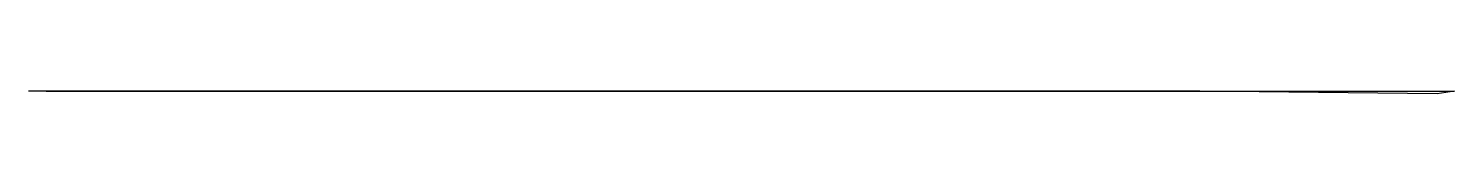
# Model space of a CAD drawing. Header units: metres. Extents: x -1.1 to 25.1, y -4 to -3.9.
import ezdxf

# ---------------------------------------------------------------- set-up
doc = ezdxf.new("R2010")
doc.units = ezdxf.units.M

msp = doc.modelspace()

# ---------------------------------------------------------------- linework, layer by layer
at = {"layer": 'Layer0'}
for p, q in [((-0.978, -3.915, 16.228), (-1.073, -3.915, 15.976)), ((-0.75, -3.915, 0.976), (-1.073, -3.915, 0.976)), ((-1.073, -3.915, 15.976), (-1.073, -3.915, 0.976)), ((4.022, -3.915, 21.228), (-0.978, -3.915, 16.228)), ((-0.75, -3.915, 0.654), (-0.75, -3.915, 0.976)), ((-0.75, -3.915, 0.654), (24.75, -3.915, 0.654)), ((4.25, -3.915, 21.322), (4.022, -3.915, 21.228)), ((20.25, -3.915, 21.322), (4.25, -3.915, 21.322)), ((20.402, -3.915, 21.285), (20.25, -3.915, 21.322)), ((24.758, -3.96, 19.059), (20.402, -3.915, 21.285)), ((24.75, -3.915, 0.654), (24.75, -3.915, 0.976)), ((24.75, -3.915, 0.976), (25.072, -3.915, 0.976)), ((25.072, -3.915, 18.976), (24.758, -3.96, 19.059)), ((25.072, -3.915, 0.976), (25.072, -3.915, 18.976))]:
    msp.add_line(p, q, dxfattribs=at)

doc.saveas('drawing.dxf')
